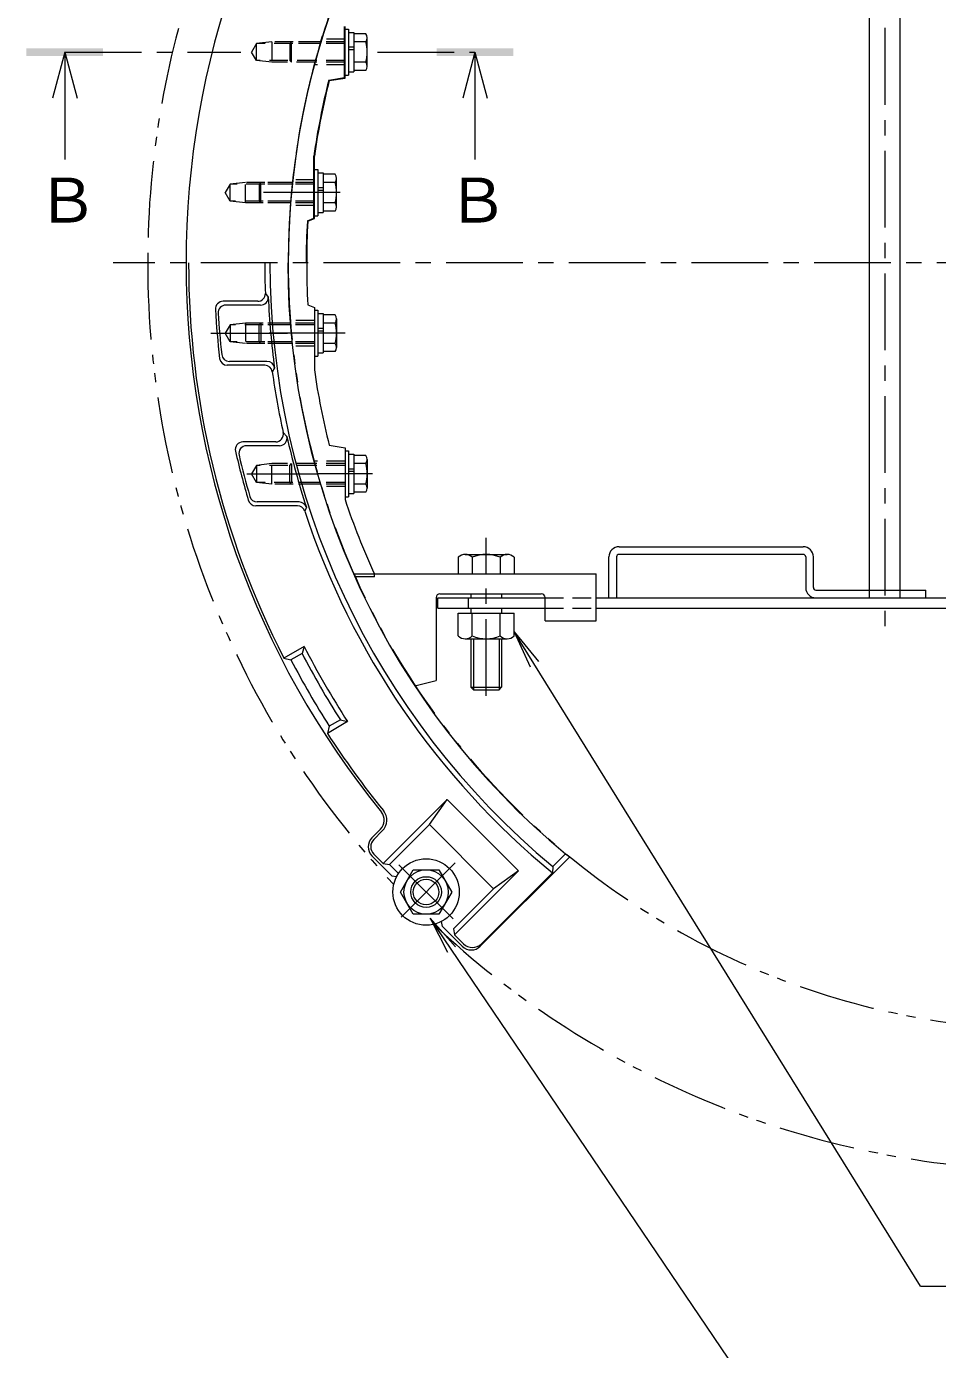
# Model space of a CAD drawing. Units: millimetres at full size, sheet at 1:6; details may follow other scales. Extents: x -800 to 1122, y -810 to 810.
# Drawn here: x -554 to -197, y 6 to 524 of the extents above; entities that cross this region are included whole.
import ezdxf
from ezdxf.enums import TextEntityAlignment as Align

# ---------------------------------------------------------------- set-up
doc = ezdxf.new("R2010")
doc.units = ezdxf.units.MM
doc.header["$LTSCALE"] = 6
for name, pattern in [('CHAIN1', [8, 5, -1, 1, -1]), ('DASHED1', [1.8, 1.2, -0.6]), ('DOUBLE_CHAIN1', [8.8, 5, -1, 0.6, -0.6, 0.6, -1])]:
    doc.linetypes.add(name, pattern=pattern)
for name, color, linetype, lineweight in [('0-1_躯体', 2, 'DOUBLE_CHAIN1', 9), ('0-3_建具', 4, 'Continuous', 9), ('0-5_寸法', 7, 'Continuous', 9), ('0-7', 3, 'Continuous', 9), ('0-A', 2, 'Continuous', 9), ('0-B', 7, 'Continuous', 9)]:
    doc.layers.add(name, color=color, linetype=linetype, lineweight=lineweight)
doc.styles.add('ＭＳ ゴシック', font='')
doc.styles.get('ＭＳ ゴシック').set_extended_font_data('MS Gothic')

msp = doc.modelspace()

# ---------------------------------------------------------------- linework, layer by layer
at = {"layer": '0-1_躯体'}
for radius, start, end in [(355, 226.7858, 180), (300, 180, 179.99985), (355, 180, 223.21434)]:
    msp.add_arc((-151.242, 431.005), radius, start, end, dxfattribs=at)
at = {"layer": '0-3_建具', "linetype": 'CHAIN1'}
for p, q in [((-217.791, 570.925), (-217.791, 288.407)), ((-373.791, 261.675), (-373.791, 323.419))]:
    msp.add_line(p, q, dxfattribs=at)
at = {"layer": '0-3_建具'}
for p, q in [((-223.791, 303.005), (-223.791, 559.005)), ((-211.792, 303.005), (-211.792, 559.005)), ((-325.792, 300.005), (-325.792, 316.005)), ((-322.791, 316.005), (-322.791, 300.005)), ((-321.792, 320.005), (-249.791, 320.005)), ((-249.791, 317.005), (-321.792, 317.005)), ((-248.792, 316.005), (-248.792, 304.005)), ((-245.791, 304.005), (-245.791, 316.005)), ((-244.792, 303.005), (-201.792, 303.005)), ((-201.792, 300.005), (-201.792, 303.005)), ((-392.791, 296.005), (-392.791, 300.005)), ((-392.791, 300.005), (-350.792, 300.005)), ((-392.791, 296.005), (-350.792, 296.005)), ((-330.791, 300.005), (112.209, 300.005)), ((-330.791, 296.005), (112.209, 296.005))]:
    msp.add_line(p, q, dxfattribs=at)
at = {"layer": '0-3_建具', "linetype": 'DASHED1'}
for p, q in [((-223.791, 300.005), (-223.791, 303.005)), ((-211.792, 300.005), (-211.792, 303.005)), ((-380.791, 296.005), (-380.791, 300.005)), ((-350.792, 300.005), (-330.791, 300.005)), ((-350.792, 296.005), (-330.791, 296.005))]:
    msp.add_line(p, q, dxfattribs=at)
at = {"layer": '0-3_建具'}
for centre, radius, start, end in [((-321.792, 316.005), 4, 90, 180), ((-321.792, 316.005), 1, 90, 180), ((-249.791, 316.005), 4, 0, 90), ((-249.791, 316.005), 1, 0, 90), ((-244.792, 304.005), 4, 180, 270), ((-244.792, 304.005), 1, 180, 270)]:
    msp.add_arc(centre, radius, start, end, dxfattribs=at)
at = {"layer": '0-5_寸法', "color": 4}
for p, q in [((-538.674, 513.505), (-543.474, 495.505)), ((-538.674, 513.505), (-538.674, 471.505)), ((-538.674, 513.505), (-533.874, 495.505)), ((-378.209, 513.505), (-383.009, 495.505)), ((-378.209, 513.505), (-378.209, 471.505)), ((-378.209, 513.505), (-373.409, 495.505))]:
    msp.add_line(p, q, dxfattribs=at)
at = {"layer": '0-5_寸法', "color": 4, "linetype": 'CHAIN1'}
for p, q in [((-538.674, 513.505), (-469.861, 513.505)), ((-416.285, 513.505), (-378.209, 513.505))]:
    msp.add_line(p, q, dxfattribs=at)
at = {"layer": '0-5_寸法', "linetype": 'DASHED1'}
for p, q in [((-463.675, 516.828), (-465.594, 513.505)), ((-463.675, 510.181), (-465.594, 513.505)), ((-457.675, 517.505), (-463.675, 516.828)), ((-438.704, 516.828), (-463.675, 516.828)), ((-438.501, 517.505), (-457.675, 517.505)), ((-457.675, 517.505), (-457.675, 509.505)), ((-440.605, 510.181), (-463.675, 510.181)), ((-440.79, 509.505), (-457.675, 509.505)), ((-473.979, 461.828), (-475.898, 458.505)), ((-467.979, 462.505), (-473.979, 461.828)), ((-449.654, 461.828), (-473.979, 461.828)), ((-449.584, 462.505), (-467.979, 462.505)), ((-467.979, 454.505), (-467.979, 462.505)), ((-473.979, 455.181), (-475.898, 458.505)), ((-450.266, 455.181), (-473.979, 455.181)), ((-450.32, 454.505), (-467.979, 454.505)), ((-473.979, 406.829), (-475.898, 403.505)), ((-467.979, 407.505), (-473.979, 406.829)), ((-467.979, 407.505), (-467.979, 399.505)), ((-450.32, 407.505), (-467.979, 407.505)), ((-473.979, 400.181), (-475.898, 403.505)), ((-467.979, 399.505), (-473.979, 400.181)), ((-449.654, 400.181), (-473.979, 400.181)), ((-449.584, 399.505), (-467.979, 399.505)), ((-457.675, 352.505), (-463.675, 351.829)), ((-457.675, 344.505), (-457.675, 352.505)), ((-440.79, 352.505), (-457.675, 352.505)), ((-463.675, 351.829), (-465.594, 348.505)), ((-463.675, 345.182), (-465.594, 348.505)), ((-457.675, 344.505), (-463.675, 345.182)), ((-438.704, 345.182), (-463.675, 345.182)), ((-438.501, 344.505), (-457.675, 344.505))]:
    msp.add_line(p, q, dxfattribs=at)
at = {"layer": '0-5_寸法', "linetype": 'CHAIN1'}
for p, q in [((216.496, 431.005), (-519.701, 431.005)), ((-481.488, 403.505), (-447.602, 403.505)), ((-467.435, 348.505), (-439.675, 348.505)), ((-385.906, 196.353), (-408.703, 173.556))]:
    msp.add_line(p, q, dxfattribs=at)
at = {"layer": '0-5_寸法'}
for p, q in [((-463.211, 416.005), (-476.745, 416.005)), ((-462.058, 414.505), (-475.657, 414.505)), ((-460.214, 419.12), (-459.061, 417.635)), ((-460.467, 391.005), (-475.136, 391.005)), ((-459.571, 392.505), (-474.297, 392.505)), ((-456.607, 389.974), (-457.495, 388.418)), ((-451.79, 363.166), (-453.238, 364.649)), ((-456.168, 361.005), (-468.964, 361.005)), ((-454.716, 359.505), (-467.588, 359.505)), ((-447.007, 337.505), (-463.387, 337.505)), ((-447.662, 336.005), (-463.991, 336.005)), ((-444.154, 335.436), (-444.814, 333.947)), ((-362.841, 286.731), (-356.66, 273.064)), ((-362.841, 286.731), (-353.333, 275.129)), ((-203.926, 30.783), (-362.841, 286.731)), ((-445.027, 281.018), (-452.955, 276.441)), ((-445.027, 281.018), (-445.845, 278.236)), ((-452.955, 276.441), (-450.18, 275.734)), ((-445.845, 278.236), (-450.18, 275.734)), ((-428.027, 251.573), (-435.955, 246.996)), ((-435.18, 249.753), (-435.955, 246.996)), ((-430.845, 252.256), (-435.18, 249.753)), ((-430.845, 252.256), (-428.027, 251.573)), ((-414.106, 196.066), (-389.028, 221.144)), ((-396.04, 211.302), (-389.028, 221.144)), ((-361.114, 193.23), (-389.028, 221.144)), ((-418.501, 206.185), (-415.154, 209.532)), ((-417.793, 205.478), (-414.447, 208.825)), ((-411.681, 195.662), (-396.04, 211.302)), ((-370.956, 186.217), (-396.04, 211.302)), ((-410.756, 191.302), (-418.535, 199.081)), ((-414.106, 196.066), (-417.827, 199.788)), ((-376.108, 163.725), (-341.104, 198.728)), ((-342.797, 199.863), (-347.768, 194.892)), ((-342.797, 199.863), (-341.104, 198.728)), ((-414.106, 196.066), (-411.681, 195.662)), ((-411.681, 195.662), (-408.144, 192.124)), ((-386.192, 168.152), (-361.114, 193.23)), ((-375.649, 164.679), (-347.913, 192.415)), ((-361.114, 193.23), (-370.956, 186.217)), ((-347.768, 194.892), (-347.913, 192.415)), ((-410.756, 191.302), (-408.822, 190.98)), ((-386.596, 170.577), (-370.956, 186.217)), ((-395.725, 174.752), (-389.003, 161.343)), ((-395.725, 174.752), (-385.761, 163.54)), ((-244.152, -48.898), (-395.725, 174.752)), ((-390.958, 171.503), (-391.277, 173.419)), ((-383.179, 163.725), (-390.958, 171.503)), ((-386.596, 170.577), (-386.192, 168.152)), ((-382.72, 164.679), (-386.192, 168.152)), ((-203.926, 30.783), (124.496, 30.783))]:
    msp.add_line(p, q, dxfattribs=at)
at = {"layer": '0-5_寸法', "linetype": 'DASHED1'}
for points in [[(-457.675, 509.505), (-463.675, 510.181), (-463.675, 516.828)], [(-467.979, 454.505), (-473.979, 455.181), (-473.979, 461.828)], [(-450.266, 406.829), (-473.979, 406.829), (-473.979, 400.181)], [(-440.605, 351.829), (-463.675, 351.829), (-463.675, 345.182)]]:
    msp.add_lwpolyline(points, dxfattribs=at)
at = {"layer": '0-5_寸法'}
for centre, radius, start, end in [((-151.242, 431.005), 340, 180, 219.17595), ((-151.242, 431.005), 339, 180, 207.12555), ((-151.242, 431.005), 309.2, 180, 182.20284), ((-151.242, 431.005), 307.2, 180, 230.228), ((-151.242, 431.005), 300.2, 180, 230.35027), ((-476.745, 413.005), 3, 90, 183.16548), ((-475.657, 411.505), 3, 90, 183.43987), ((-463.211, 419.005), 3, 270, 2.203), ((-462.058, 417.505), 3, 270, 2.48665), ((-151.242, 431.005), 308.109, 182.48706, 187.66574), ((-151.242, 431.005), 329, 183.16519, 186.51692), ((-151.242, 431.005), 328, 183.43983, 186.27098), ((-475.136, 394.005), 3, 186.51637, 270), ((-474.297, 395.505), 3, 186.27122, 270), ((-460.467, 388.005), 3, 7.91666, 90), ((-459.571, 389.505), 3, 7.66592, 90), ((-151.242, 431.005), 309.2, 187.91663, 192.39238), ((-456.168, 364.005), 3, 270, 12.3923), ((-454.716, 362.505), 3, 270, 12.71956), ((-151.242, 431.005), 308.109, 192.71959, 198.07008), ((-468.964, 358.005), 3, 90, 192.93971), ((-151.242, 431.005), 329, 192.93971, 196.39204), ((-467.588, 356.505), 3, 90, 193.25165), ((-151.242, 431.005), 328, 193.25177, 196.16838), ((-463.991, 339.005), 3, 196.39207, 270), ((-463.387, 340.505), 3, 196.1685, 270), ((-447.007, 334.505), 3, 19.39754, 90), ((-447.662, 333.005), 3, 18.29431, 90), ((-151.242, 431.005), 309.2, 198.29448, 230.50114), ((-151.242, 431.005), 329.857, 207.04581, 212.95419), ((-151.242, 431.005), 336.857, 207.44783, 212.55219), ((-151.242, 431.005), 331.857, 207.40935, 212.59067), ((-151.242, 431.005), 339, 212.87445, 219.17595), ((-418.689, 213.067), 5, 314.99919, 39.17546), ((-418.689, 213.067), 6, 314.99919, 39.17546), ((-414.999, 202.616), 5, 134.99919, 224.99919), ((-414.999, 202.616), 4, 134.99919, 224.99919), ((-379.644, 167.26), 5, 224.9994, 314.9994), ((-379.184, 168.215), 5, 224.9994, 314.9994)]:
    msp.add_arc(centre, radius, start, end, dxfattribs=at)
at = {"layer": '0-5_寸法', "color": 4}
for points in [[(-553.674, 512.005), (-523.674, 512.005), (-553.674, 515.005), (-523.674, 515.005)], [(-393.209, 512.005), (-363.209, 512.005), (-393.209, 515.005), (-363.209, 515.005)]]:
    msp.add_solid(points, dxfattribs=at)
at = {"layer": '0-7'}
for p, q in [((-429.242, 503.505), (-429.242, 523.552)), ((-429.042, 503.335), (-429.042, 523.519)), ((-435.384, 502.505), (-429.242, 503.505)), ((-435.384, 502.505), (-435.222, 502.329)), ((-435.222, 502.329), (-429.042, 503.335)), ((-429.242, 503.505), (-429.042, 503.335)), ((-441.242, 472.827), (-441.042, 472.813)), ((-441.042, 448.369), (-441.042, 472.813)), ((-443.777, 447.505), (-443.585, 447.366)), ((-443.585, 447.366), (-441.042, 448.369)), ((-441.242, 448.505), (-441.042, 448.369)), ((-443.584, 414.644), (-441.042, 413.641)), ((-441.042, 413.641), (-441.042, 389.198)), ((-435.222, 359.681), (-429.042, 358.675)), ((-429.042, 358.675), (-429.042, 338.491)), ((-417.508, 309.21), (-425.625, 309.21)), ((-417.508, 308.21), (-424.96, 308.21)), ((-417.508, 309.405), (-330.791, 309.405)), ((-417.508, 308.21), (-417.508, 309.405)), ((-330.791, 291.005), (-330.791, 309.405)), ((-391.891, 301.605), (-352.292, 301.605)), ((-393.391, 300.105), (-393.391, 267.692)), ((-350.792, 291.005), (-350.792, 300.105)), ((-350.792, 291.005), (-330.791, 291.005)), ((-401.764, 265.6), (-393.391, 267.692))]:
    msp.add_line(p, q, dxfattribs=at)
at = {"layer": '0-7', "linetype": 'DASHED1'}
for p, q in [((-429.042, 518.505), (-438.407, 518.505)), ((-429.042, 508.505), (-441.266, 508.505)), ((-441.042, 463.505), (-449.677, 463.505)), ((-441.042, 453.505), (-450.598, 453.505)), ((-441.042, 408.505), (-450.598, 408.505)), ((-441.042, 398.505), (-449.678, 398.505)), ((-429.042, 353.505), (-441.266, 353.505)), ((-429.042, 343.505), (-438.407, 343.505)), ((-425.625, 309.21), (-424.96, 308.21))]:
    msp.add_line(p, q, dxfattribs=at)
at = {"layer": '0-7', "linetype": 'CHAIN1'}
for p, q in [((-430.955, 458.505), (-463.652, 458.505)), ((-428.972, 403.505), (-458.695, 403.505)), ((-418.288, 348.505), (-439.675, 348.505))]:
    msp.add_line(p, q, dxfattribs=at)
at = {"layer": '0-7'}
msp.add_lwpolyline([(-443.777, 447.505), (-441.242, 448.505), (-441.242, 472.827)], dxfattribs=at)
for centre, radius, start, end in [((-151.242, 431.005), 300, 146.63298, 180), ((-151.242, 431.005), 293, 165.87561, 171.79373), ((-151.242, 431.005), 292.8, 165.90134, 171.79094), ((-151.242, 431.005), 293, 176.77171, 180), ((-151.242, 431.005), 292.8, 176.79677, 183.20323), ((-151.242, 431.005), 292.8, 188.20906, 194.09866), ((-151.242, 431.005), 292.8, 198.41901, 204.58025), ((-391.891, 300.105), 1.5, 90, 180), ((-352.292, 300.105), 1.5, 0, 90)]:
    msp.add_arc(centre, radius, start, end, dxfattribs=at)
at = {"layer": '0-A'}
for p, q in [((-429.242, 522.505), (-427.642, 522.505)), ((-427.642, 522.505), (-427.642, 504.505)), ((-427.642, 521.205), (-425.642, 521.205)), ((-425.642, 521.205), (-425.642, 505.805)), ((-420.952, 520.695), (-425.642, 520.695)), ((-420.342, 507.91), (-420.342, 519.1)), ((-427.642, 515.505), (-425.642, 515.505)), ((-427.642, 514.505), (-425.642, 514.505)), ((-420.952, 517.505), (-425.642, 517.505)), ((-420.952, 509.505), (-425.642, 509.505)), ((-429.242, 504.505), (-427.642, 504.505)), ((-427.642, 505.805), (-425.642, 505.805)), ((-420.952, 506.315), (-425.642, 506.315)), ((-441.242, 467.505), (-439.642, 467.505)), ((-439.642, 467.505), (-439.642, 449.505)), ((-439.642, 466.205), (-437.642, 466.205)), ((-437.642, 466.205), (-437.642, 450.805)), ((-432.952, 465.695), (-437.642, 465.695)), ((-432.952, 462.505), (-437.642, 462.505)), ((-432.342, 452.91), (-432.342, 464.1)), ((-439.642, 460.505), (-437.642, 460.505)), ((-439.642, 459.505), (-437.642, 459.505)), ((-439.642, 450.805), (-437.642, 450.805)), ((-432.952, 454.505), (-437.642, 454.505)), ((-432.952, 451.315), (-437.642, 451.315)), ((-441.242, 449.505), (-439.642, 449.505)), ((-441.042, 412.505), (-439.642, 412.505)), ((-439.642, 412.505), (-439.642, 394.505)), ((-439.642, 411.205), (-437.642, 411.205)), ((-437.642, 411.205), (-437.642, 395.805)), ((-432.952, 410.695), (-437.642, 410.695)), ((-432.342, 409.1), (-432.342, 397.91)), ((-439.642, 405.505), (-437.642, 405.505)), ((-439.642, 404.505), (-437.642, 404.505)), ((-432.952, 407.505), (-437.642, 407.505)), ((-432.952, 399.505), (-437.642, 399.505)), ((-441.042, 394.505), (-439.642, 394.505)), ((-439.642, 395.805), (-437.642, 395.805)), ((-432.952, 396.315), (-437.642, 396.315)), ((-429.042, 357.505), (-427.642, 357.505)), ((-427.642, 357.505), (-427.642, 339.505)), ((-427.642, 356.205), (-425.642, 356.205)), ((-425.642, 356.205), (-425.642, 340.805)), ((-420.952, 355.695), (-425.642, 355.695)), ((-420.952, 352.505), (-425.642, 352.505)), ((-420.342, 354.1), (-420.342, 342.91)), ((-427.642, 350.505), (-425.642, 350.505)), ((-427.642, 349.505), (-425.642, 349.505)), ((-420.952, 344.505), (-425.642, 344.505)), ((-429.042, 339.505), (-427.642, 339.505)), ((-427.642, 340.805), (-425.642, 340.805)), ((-420.952, 341.315), (-425.642, 341.315)), ((-384.741, 315.879), (-384.741, 309.405)), ((-381.999, 317.005), (-365.584, 317.005)), ((-379.257, 315.879), (-379.257, 309.405)), ((-368.326, 315.879), (-368.326, 309.405)), ((-362.841, 315.879), (-362.841, 309.405)), ((-379.791, 301.605), (-379.791, 300.005)), ((-367.791, 301.605), (-367.791, 300.005)), ((-379.791, 296.005), (-379.791, 294.005)), ((-367.791, 296.005), (-367.791, 294.005)), ((-379.257, 285.13), (-379.257, 294.005)), ((-368.326, 285.13), (-368.326, 294.005)), ((-362.841, 285.13), (-362.841, 294.005)), ((-381.999, 284.004), (-365.584, 284.004)), ((-379.791, 284.004), (-379.791, 265.004)), ((-378.791, 284.004), (-378.791, 264.004)), ((-368.791, 284.004), (-368.791, 264.004)), ((-367.791, 284.004), (-367.791, 265.004)), ((-378.791, 264.004), (-379.791, 265.004)), ((-379.791, 265.004), (-367.791, 265.004)), ((-378.791, 264.004), (-368.791, 264.004)), ((-368.791, 264.004), (-367.791, 265.004))]:
    msp.add_line(p, q, dxfattribs=at)
at = {"layer": '0-A', "linetype": 'DASHED1'}
for p, q in [((-429.242, 516.829), (-450.642, 516.829)), ((-429.242, 517.505), (-449.966, 517.505)), ((-429.242, 510.182), (-450.642, 510.182)), ((-429.242, 509.505), (-449.966, 509.505)), ((-461.965, 462.505), (-462.642, 461.829)), ((-441.242, 461.829), (-462.642, 461.829)), ((-461.965, 454.505), (-461.965, 462.505)), ((-441.242, 462.505), (-461.965, 462.505)), ((-441.242, 455.181), (-462.642, 455.181)), ((-441.242, 454.505), (-461.965, 454.505)), ((-441.242, 406.829), (-462.642, 406.829)), ((-441.242, 407.505), (-461.965, 407.505)), ((-441.242, 400.181), (-462.642, 400.181)), ((-441.242, 399.505), (-461.965, 399.505)), ((-429.242, 352.505), (-449.966, 352.505)), ((-429.242, 351.829), (-450.642, 351.829)), ((-429.242, 345.181), (-450.642, 345.181)), ((-429.242, 344.505), (-449.966, 344.505))]:
    msp.add_line(p, q, dxfattribs=at)
at = {"layer": '0-A', "linetype": 'CHAIN1'}
msp.add_line((-407.988, 195.605), (-386.26, 173.878), dxfattribs=at)
at = {"layer": '0-A', "linetype": 'DASHED1'}
for points in [[(-449.966, 509.505), (-449.966, 517.505), (-450.642, 516.829), (-450.642, 510.182)], [(-461.965, 407.505), (-461.965, 399.505), (-462.642, 400.181), (-462.642, 406.829)], [(-449.966, 352.505), (-449.966, 344.505), (-450.642, 345.181), (-450.642, 351.829)]]:
    msp.add_lwpolyline(points, close=True, dxfattribs=at)
msp.add_lwpolyline([(-462.642, 461.829), (-462.642, 455.181), (-461.965, 454.505)], dxfattribs=at)
at = {"layer": '0-A'}
msp.add_lwpolyline([(-384.741, 285.13), (-384.741, 294.005), (-362.841, 294.005)], dxfattribs=at)
msp.add_lwpolyline([(-387.3, 184.932), (-392.307, 176.259), (-402.322, 176.259), (-407.33, 184.932), (-402.322, 193.605), (-392.307, 193.605)], close=True, dxfattribs=at)
for radius in [13, 8.673, 6, 5]:
    msp.add_circle((-397.315, 184.932), radius, dxfattribs=at)
for centre, radius, start, end in [((-422.732, 519.1), 2.39, 318.13611, 41.86389), ((-433.76, 513.505), 13.418, 342.6564, 17.3436), ((-422.732, 507.91), 2.39, 318.13611, 41.86389), ((-434.732, 464.1), 2.39, 318.13611, 41.86389), ((-445.76, 458.505), 13.418, 342.6564, 17.3436), ((-434.732, 452.91), 2.39, 318.13611, 41.86389), ((-434.732, 409.1), 2.39, 318.13611, 41.86389), ((-445.76, 403.505), 13.418, 342.6564, 17.3436), ((-434.732, 397.91), 2.39, 318.13611, 41.86389), ((-422.732, 354.1), 2.39, 318.13611, 41.86389), ((-433.76, 348.505), 13.418, 342.6564, 17.3436), ((-422.732, 342.91), 2.39, 318.13611, 41.86389), ((-381.999, 313.101), 3.903, 45.3613, 134.63896), ((-373.791, 303.177), 13.828, 66.7198, 113.2803), ((-365.584, 313.101), 3.903, 45.3613, 134.63818), ((-381.999, 287.907), 3.903, 225.36104, 314.6387), ((-373.791, 297.832), 13.828, 246.7197, 293.2802), ((-365.584, 287.907), 3.903, 225.36182, 314.6387)]:
    msp.add_arc(centre, radius, start, end, dxfattribs=at)
at = {"layer": '0-B'}
for radius, start, end in [(300, 129.26089, 180.00006), (340, 140.82265, 180.00005)]:
    msp.add_arc((-151.242, 431.005), radius, start, end, dxfattribs=at)

# ---------------------------------------------------------------- texts
at = {"layer": '0-5_寸法', "color": 2, "style": 'ＭＳ ゴシック'}
for p in [(-549.69, 441.505), (-389.226, 441.505)]:
    msp.add_text('Ｂ', height=17.6, dxfattribs=at).set_placement(p, align=Align.BOTTOM_LEFT)

doc.saveas('drawing.dxf')
